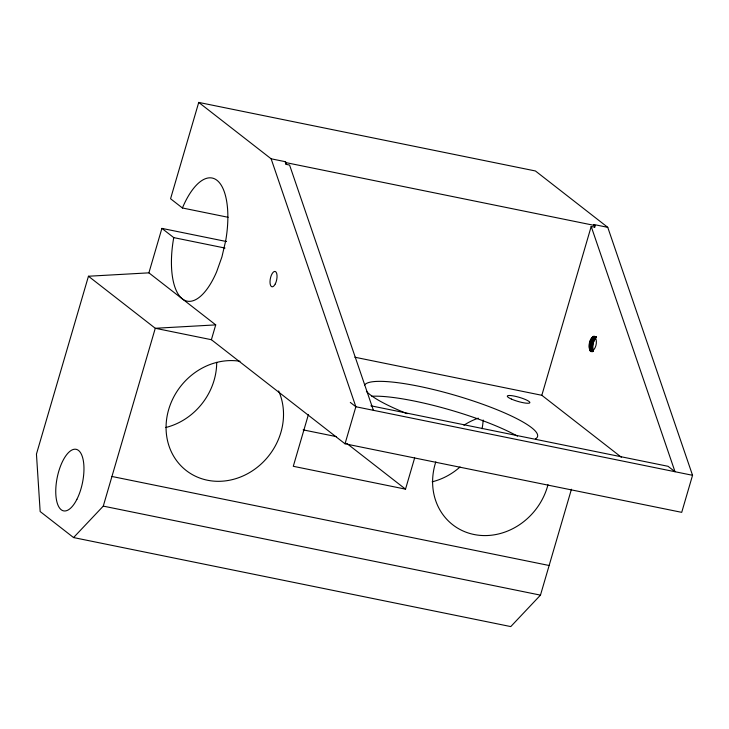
<?xml version="1.0" encoding="UTF-8"?>
<svg xmlns="http://www.w3.org/2000/svg" width="729" height="729" viewBox="0 0 729 729"><rect width="100%" height="100%" fill="white"/><g stroke="black" fill="none" stroke-linecap="round" stroke-linejoin="round"><path stroke-width="1.09" d="M594.108 336.251C598.4 339.577 596.231 350.275 590.946 351.597C587.228 347.651 589.369 334.939 596.267 336.698M589.916 350.567L593.424 351.278C591.839 346.886 593.014 341.582 595.803 337.91L592.294 337.199M182.423 207.984L170.568 198.744L198.735 102.415L535.423 170.969L607.758 227.339L692.55 475.299L681.715 512.35L345.027 443.797L211.392 339.705L215.72 324.888L148.898 272.846L161.902 228.387L173.757 237.618L173.648 238.173A62.812 25.807 -78.5 0 0 182.314 298.863A62.812 25.807 -78.5 0 0 216.677 271.689L221.917 256.936L225.644 240.998A62.812 25.807 -78.5 0 0 216.978 180.309A62.812 25.807 -78.5 0 0 182.614 207.492L182.423 207.984L228.122 217.288M148.898 272.846L88.455 276.236L36.45 454.076L40.159 511.539L73.565 537.565L510.765 626.585L540.471 595.137L571.445 489.223M73.565 537.565L103.272 506.117L155.277 328.278L88.455 276.236M373.403 410.318L289.586 165.064L286.078 164.353L286.543 162.74L285.157 161.656L271.124 158.794L198.735 102.415M308.413 414.564L293.286 466.296L405.515 489.15L414.655 457.894M345.027 443.797L355.861 406.746L271.124 158.794M621.345 457.22L541.829 395.291L591.201 226.473L594.709 227.193L595.174 225.58L593.78 224.496L594.709 227.193M215.72 324.888L155.277 328.278L211.392 339.705M593.78 224.496L607.758 227.339M286.543 162.74L595.174 225.58M161.902 228.387L226.546 241.545M173.757 237.618L225.024 248.06M593.67 336.297L596.304 336.825M593.215 336.47L595.848 336.998M592.759 336.771L596.267 337.481M591.839 337.737L595.347 338.447M591.401 338.384L594.91 339.103M590.991 339.131L594.5 339.842M590.608 339.96L594.108 340.671M590.253 340.853L593.761 341.564M589.952 341.801L593.452 342.512M589.688 342.785L593.196 343.496M589.479 343.787L592.987 344.507M589.333 344.799L592.841 345.519M589.242 345.792L592.741 346.512M589.205 346.758L592.713 347.469M589.232 347.678L592.741 348.389M589.314 348.526L592.823 349.237M589.46 349.3L592.969 350.011M589.661 349.984L593.169 350.695M590.217 351.032L592.85 351.569M590.563 351.378L592.322 351.733M354.85 357.219L541.829 395.291M370.888 405.798L668.056 466.305L675.018 471.727L591.201 226.473M692.55 475.299L355.861 406.746L350.294 402.408M303.136 429.864L336.47 436.653M111.938 476.474L549.137 565.494M103.272 506.117L540.471 595.137M346.712 443.35L405.515 489.15M285.157 161.656L286.078 164.353M364.5 385.204A90.296 16.457 16.3 0 1 464.892 398.262A90.296 16.457 16.3 0 1 535.432 438.904M407.119 413.653A90.296 16.457 16.3 0 1 366.395 391.3M371.799 396.257A90.296 16.457 16.3 0 1 517.49 436.161M547.989 484.703A62.812 56.106 -52.1 0 1 474.005 534.494A62.812 56.106 -52.1 0 1 435.814 461.858M463.917 425.226A62.812 56.106 -52.1 0 1 478.288 418.164M278.633 390.944A62.812 56.106 -52.1 0 1 235.686 478.698A62.812 56.106 -52.1 0 1 166.103 425.253A62.812 56.106 -52.1 0 1 240.014 361.283M483.154 419.995A62.812 56.106 -52.1 0 1 482.06 428.734M460.026 466.988A62.812 56.106 -52.1 0 1 432.151 481.814M216.704 362.349A62.812 56.106 -52.1 0 1 165.611 427.549M511.439 399.091A11.773 2.151 16.3 0 0 529.746 402.864A11.773 2.151 16.3 0 0 514.51 396.139A11.773 2.151 16.3 0 0 511.439 399.091M275.27 283.955A7.855 3.226 -78.5 0 0 275.307 271.489A7.855 3.226 -78.5 0 0 270.003 281.904A7.855 3.226 -78.5 0 0 275.27 283.955M76.9 499.319A31.411 12.903 -78.5 0 0 76.937 449.547A31.411 12.903 -78.5 0 0 55.75 491.41A31.411 12.903 -78.5 0 0 76.9 499.319"/></g></svg>
